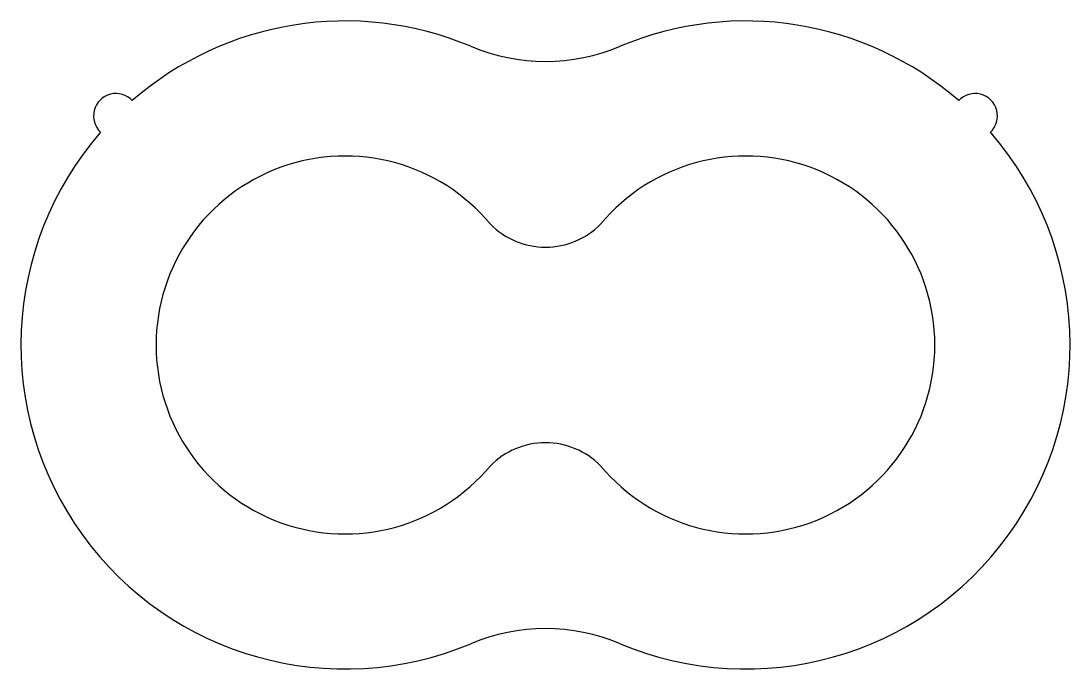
# Model space of a CAD drawing. Header units: inches. Extents: x -14.9 to 15.1, y 0.1 to 18.6.
import ezdxf

# ---------------------------------------------------------------- set-up
doc = ezdxf.new("R2010")
doc.units = ezdxf.units.IN
doc.header["$MEASUREMENT"] = 0

msp = doc.modelspace()

# ---------------------------------------------------------------- linework, layer by layer
at = {"color": 7}
for centre, radius, start, end in [((-5.611, 9.35), 9.26, 67.1941, 131.0392), ((5.839, 9.35), 9.26, 48.9608, 112.8059), ((0.114, 22.965), 5.51, 247.1941, 292.8059), ((-12.158, 15.897), 0.64, 43.0196, 226.9804), ((12.387, 15.897), 0.64, 313.0196, 136.9804), ((-5.611, 9.35), 9.26, 138.9608, 292.8059), ((5.839, 9.35), 9.26, 247.1941, 41.0392), ((-5.611, 9.35), 5.4, 39.745, 320.255), ((5.839, 9.35), 5.4, 219.745, 140.255), ((0.114, 14.355), 2.21, 224.623, 315.377), ((0.114, 4.345), 2.21, 44.623, 135.377), ((0.114, -4.266), 5.51, 67.1941, 112.8059)]:
    msp.add_arc(centre, radius, start, end, dxfattribs=at)

doc.saveas('drawing.dxf')
